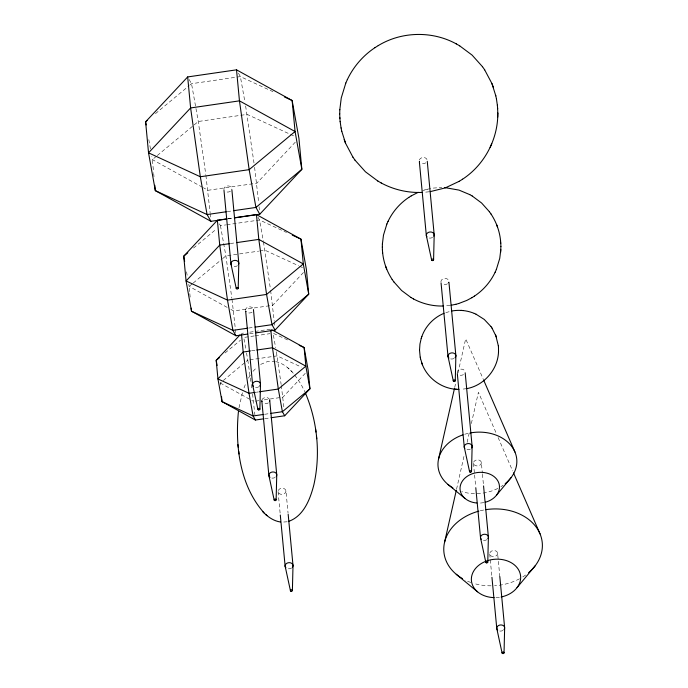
<?xml version="1.0" encoding="UTF-8"?>
<svg xmlns="http://www.w3.org/2000/svg" width="688" height="688" viewBox="0 0 688 688"><rect width="100%" height="100%" fill="white"/><g stroke="black" fill="none" stroke-linecap="round" stroke-linejoin="round"><path stroke-width="0.52" stroke-dasharray="3.44 2.58" d="M238.985 407.795L242.563 392.151M454.708 387.439L455.877 382.27M457.976 372.956L465.681 338.814L483.105 378.856M456.557 489.168L464.314 454.785M467.135 442.289L469.491 431.866M471.366 423.533L478.418 392.289L496.392 433.586M244.016 387.886L246.055 382.777M248.488 378.142L250.191 375.244M252.978 371.348L257.114 367.1M295.29 142.175L256.848 183.189L208 190.292L203.364 187.738M303.451 272.482L272.723 305.274L233.645 310.959L230.867 309.419M305.291 373.3L282.931 397.157L263.048 400.055M155.445 113.658L189.062 85.742M189.879 85.063L191.522 83.704L240.37 76.6L272.964 91.659M156.477 156.21L152.383 159.607L153.596 172.447M157.303 155.522L193.371 125.577M194.197 124.898L198.29 121.492L239.708 115.472M193.526 248.041L216.376 229.07M192.416 283.697L189.148 286.406L189.733 292.606M193.233 283.017L221.794 259.299M222.611 258.619L225.879 255.91L258.619 251.154M225.096 352.935L240.499 340.156M220.444 385.074L220.255 383.01L245.367 362.155M246.184 361.484L247.8 360.134L246.141 350.863M260.632 364.408L267.512 361.561L274.228 361.338M422.69 190.61L424.582 189.991M445.833 312.619L451.44 311.079M427.334 189.234L433.096 188.099L441.791 187.489M424.53 190.008L427.386 189.217M287.154 521.779L281.839 522.158M466.645 388.643L460.874 389.339M240.766 115.317L247.138 114.389L294.12 136.086M227.264 211.612L232.578 210.838M227.952 218.732L233.232 217.958M227.926 218.844L233.232 218.07M219.438 223.875L220.461 225.681L225.741 224.916M226.799 224.761L255.308 220.616M256.366 220.461L259.539 219.997L286.509 232.458M230.291 243.543L235.571 242.778M259.677 251L264.957 250.226L298.669 265.8M248.755 328.047L254.035 327.282M241.428 333.405L243.526 333.095M249.804 332.184L253.992 331.573M255.042 331.427L270.737 329.139M249.718 333.775L254.999 333.001M254.199 335.942L243.733 337.464L245.951 349.831M255.248 335.787L269.902 333.663M251.567 350.794L256.796 350.037M249.89 359.833L277.109 355.877L301.378 367.082M256.34 392.229L258.43 391.928M258.86 400.657L253.623 401.422L251.774 400.399M264.588 414.296L268.776 413.686M264.803 418.665L270.04 417.9M429.149 191.78L424.333 192.262M450.124 305.429L444.336 305.988M275.63 361.604C282.854 363.092 288.848 368.046 293.518 373.532M299.633 266.247L302.522 267.58M287.61 339.932L273.041 333.207L275.63 347.629M202.435 187.231L152.383 159.607L151.816 156.46M227.152 307.373L189.148 286.406L188.589 283.275M220.255 383.01L250.845 399.883M287.722 367.702L289.08 369M290.62 370.454L292.185 371.941M294.765 375.089L300.905 384.05L304.818 391.653M238.444 73.212L240.37 76.6L244.885 101.79M189.123 79.473L191.522 83.704L198.29 121.492L205.764 174.417M258 217.288L259.539 219.997L263.272 240.852M498.103 437.516L512.655 470.953M245.633 105.995L254.01 163.082M263.461 241.892L270.479 289.399M276.37 351.757L281.143 384.454M220.461 225.681L225.879 255.91L231.856 298.257M186.534 271.812L187.463 277.023M148.806 139.664L150.5 149.115M254.603 167.313L258.662 202.444M270.633 290.456L274.185 320.78M281.289 385.512L283.912 407.494M247.8 360.134L251.086 383.422M251.232 384.48L251.98 389.778M252.582 394.009L254.895 414.864M232.002 299.314L235.305 328.529M205.91 175.474L210.124 212.755M497.605 553.221A3.956 3.07 -5.4 0 1 491.929 556.394A3.956 3.07 -5.4 0 1 491.473 551.105A3.956 3.07 -5.4 0 1 497.605 553.221L499.815 576.621M481.342 462.534A3.956 3.07 -5.4 0 1 475.666 465.707A3.956 3.07 -5.4 0 1 475.219 460.418A3.956 3.07 -5.4 0 1 481.342 462.534L482.348 473.172M482.451 474.23L483.458 484.868M489.727 553.926L491.843 576.26M473.473 463.239L474.479 473.869M474.582 474.935L475.683 486.631M274.288 321.812L274.77 326.989M259.066 206.727L259.376 209.935M285.959 490.94A3.956 3.07 -5.4 0 1 280.283 494.113A3.956 3.07 -5.4 0 1 279.827 488.824A3.956 3.07 -5.4 0 1 285.959 490.94L288.074 513.274M278.09 491.645L280.197 513.979M235.399 329.569L235.7 332.665M210.227 213.822L210.528 217.038M189.836 293.647L190.223 297.784M153.691 173.514L154 176.721M291.635 567.97A3.956 3.07 -5.4 0 1 287.154 568.494M525.632 575.005A49.398 38.339 -5.4 0 1 522.201 577.275M519.535 578.797A49.398 38.339 -5.4 0 1 494.595 585.703M491.077 585.823A49.398 38.339 -5.4 0 1 473.98 583.493M470.79 582.461A49.398 38.339 -5.4 0 1 465.243 580.113M480.276 510.763A49.398 38.339 -5.4 0 1 484.567 509.86M499.402 597.287A24.699 19.169 -5.4 0 1 495.893 597.597M503.048 630.397A3.956 3.07 -5.4 0 1 498.8 630.776M503.091 485.246A39.517 30.668 -5.4 0 1 500.89 486.691M497.777 488.437A39.517 30.668 -5.4 0 1 461.7 491.653M464.692 434.274A39.517 30.668 -5.4 0 1 469.216 433.139M483.853 502.575A19.763 15.334 -5.4 0 1 478.246 503.074M486.794 539.71A3.956 3.07 -5.4 0 1 482.537 540.089M275.157 477.429A3.956 3.07 -5.4 0 1 270.9 477.807M268.337 402.841A3.956 3.07 -5.4 0 1 263.169 403.013M261.99 399.866A3.956 3.07 -5.4 0 1 265.929 397.526A3.956 3.07 -5.4 0 1 269.627 399.823M258.894 386.742A3.956 3.07 -5.4 0 1 254.637 387.12M252.075 312.154A3.956 3.07 -5.4 0 1 247.603 312.679M245.599 310.486A3.956 3.07 -5.4 0 1 248.557 306.968A3.956 3.07 -5.4 0 1 253.21 308.714M237.437 265.671A3.956 3.07 -5.4 0 1 232.965 266.196M224.039 189.991A3.956 3.07 -5.4 0 1 227.573 185.941A3.956 3.07 -5.4 0 1 231.736 189.303M230.403 191.23A3.956 3.07 -5.4 0 1 225.234 191.402M454.046 358.465A3.956 3.07 -5.4 0 1 449.78 358.603M447.467 283.74A3.956 3.07 -5.4 0 1 442.986 284.264M440.982 282.071A3.956 3.07 -5.4 0 1 444.491 278.468A3.956 3.07 -5.4 0 1 448.834 281.151M457.357 373.188A3.956 3.07 -5.4 0 1 460.754 369.155A3.956 3.07 -5.4 0 1 465.088 372.285M463.497 374.573A3.956 3.07 -5.4 0 1 458.346 374.461M470.308 449.152A3.956 3.07 -5.4 0 1 466.043 449.298M432.606 237.412A3.956 3.07 -5.4 0 1 428.349 237.79M419.362 160.063A3.956 3.07 -5.4 0 1 423.937 157.543A3.956 3.07 -5.4 0 1 427.119 160.897M425.786 162.824A3.956 3.07 -5.4 0 1 420.617 162.996"/><path stroke-width="1.03" d="M419.525 350.132L419.955 344.026L421.245 338.315M498.482 347.38L498.516 351.809M462.439 179.293C484.421 164.982 498.146 139.114 497.794 112.909M497.708 117.184L497.802 113.331M238.203 288.16A0.989 0.765 -5.4 0 0 236.663 287.636A0.989 0.765 -5.4 0 0 236.784 288.96A0.989 0.765 -5.4 0 0 238.203 288.16L238.805 263.47M259.875 409.179L260.485 384.394M276.137 499.866L276.739 475.081M292.391 590.562L293.002 565.768M433.586 259.849L434.188 235.064M455.258 380.774L455.869 355.98M471.521 471.461L472.123 446.667M487.775 562.148L488.385 537.362M504.037 652.843L504.639 628.049M339.803 109.788L341.265 97.92L345.815 83.024M382.39 244.025L383.483 235.124L386.897 223.953M500.83 249.512L499.737 258.413L496.323 269.576M498.516 351.766C497.992 369.258 484.103 385.598 466.645 388.643M500.615 252.479L500.89 246.442M339.82 109.547L339.726 113.976M382.399 243.853L382.339 247.164M238.426 411.613C235.012 446.478 240.009 485.805 264.054 512.887M438.6 458.827L454.476 388.471M444.568 542.29L456.325 490.209M421.83 336.57C425.502 326.138 433.793 317.478 444.027 313.307M421.219 338.393L421.856 336.475M347.32 79.645C353.426 66.693 363.144 55.487 375.08 47.592M388.032 221.416C392.607 211.706 399.9 203.304 408.853 197.379M490.131 147.395L491.765 143.715M474.367 296.158C483.32 290.233 490.613 281.831 495.188 272.113M345.754 83.171L347.388 79.481M386.854 224.064L388.084 221.304M495.136 272.233L496.366 269.472M496.581 495.093L511.055 477.67M517.041 587.629L535.135 565.854M234.29 217.915L259.78 214.209L301.851 169.317L298.919 138.305L292.142 100.517L236.526 69.832L187.678 76.936L145.607 121.819L148.539 152.839L155.316 190.628L210.932 221.312L226.859 218.999M226.894 218.887L217.382 220.263L183.73 256.177L186.078 280.988L191.496 311.217L235.993 335.77L247.611 334.076M239.992 334.944L216.187 360.34L217.95 378.95L222.009 401.62L255.386 420.033L263.753 418.811M256.056 332.854L275.062 330.085L308.723 294.172L306.375 269.361L300.957 239.132L256.461 214.587L235.339 217.657M271.081 417.745L284.694 415.767L309.935 388.832L308.172 370.221L304.113 347.552L271.665 329.655M147.249 120.46L145.607 121.819L146.174 124.975M187.807 252.788L183.73 256.177L184.659 261.388M219.429 357.648L216.187 360.34L217.116 365.491M378.228 45.614C401.586 31.356 432.382 30.702 456.333 43.92M411.209 195.891L418.218 192.322M430.112 191.66L445.222 187.919L459.292 181.271M458.638 303.546L466.774 300.432L472.011 297.637M374.951 47.678L378.366 45.52M408.749 197.439L411.312 195.831M459.154 181.357L462.568 179.207M471.908 297.706L474.471 296.089M288.453 521.444C303.718 516.224 310.193 499.101 313.874 484.791C320.608 454.484 317.615 421.959 305.541 393.355M451.079 305.266L455.886 304.294M455.826 304.311L458.69 303.528M451.44 311.079C459.085 309.583 467.152 310.408 474.333 313.436M226.206 211.766L207.088 214.544L155.316 190.628L154.809 185.278M233.636 210.683L255.936 207.441L301.851 169.317L295.075 131.537L292.142 100.517L284.471 96.974M229.233 243.698L219.73 245.083L186.078 280.988L227.496 300.123L266.574 294.438L303.305 263.943L300.957 239.132L292.288 235.124M236.629 242.623L258.808 239.398L303.305 263.943L308.723 294.172L271.992 324.667L255.093 327.127M247.706 328.202L232.914 330.352L191.496 311.217L191.204 308.121M250.518 350.949L243.191 352.015L217.95 378.95L249.013 393.295L255.291 392.384M256.796 350.037L272.5 347.75L305.868 366.162L309.935 388.832L282.39 411.708L270.874 413.385M259.479 391.773L278.322 389.038L305.868 366.162L304.113 347.552L299.254 345.307M263.547 414.443L253.081 415.965L222.009 401.62L221.519 396.451M422.398 192.399C408.139 193.053 393.742 189.759 381.186 182.965M443.373 306.005C432.993 306.349 422.561 303.838 413.428 298.91M421.718 362.851C426.895 378.391 442.556 389.563 458.939 389.382M444.689 187.566L458.973 190.094L469.792 194.627M463.015 310.546L461.08 310.4M455.026 389.176L456.995 389.331M280.437 521.994C273.334 520.962 267.288 516.507 262.489 511.39M476.019 314.192L484.24 319.421L490.914 326.508M474.247 313.401L476.096 314.227M459.567 45.769L472.08 55.092L482.512 66.727M472.209 196.011L481.6 203.003L489.417 211.732M355.008 160.158L365.44 171.785L377.953 181.116M393.803 281.805L401.62 290.525L411.011 297.526M456.196 43.843L459.696 45.838M469.689 194.566L472.312 196.063M377.824 181.039L381.324 183.034M410.908 297.465L413.531 298.962M447.931 484.404L465.011 498.456M456.23 574.274L477.584 591.835M265.594 514.332L266.953 515.63M484.627 69.763L491.954 83.618L495.807 95.864M491.008 214.011C496.28 221.966 499.626 231.22 500.572 240.723M341.755 131.227L345.565 143.267L352.892 157.113M382.648 252.814C383.594 262.317 386.94 271.562 392.212 279.526M491.972 328.021L496.366 336.879M482.417 66.59L484.713 69.884M489.349 211.629L491.077 214.097M490.862 326.439L492.023 328.09M352.806 156.993L355.103 160.287M392.143 279.431L393.871 281.908M259.78 214.209L255.936 207.441L249.159 169.652L239.458 100.852L236.526 69.832M275.062 330.085L271.992 324.667L266.574 294.438L258.808 239.398L256.461 214.587M210.932 221.312L207.088 214.544L200.32 176.756L190.61 107.947L187.678 76.936M284.694 415.767L282.39 411.708L278.322 389.038L272.5 347.75L270.84 330.18M235.993 335.77L232.914 330.352L227.496 300.123L219.73 245.083L217.382 220.263M255.386 420.033L253.081 415.965L249.013 393.295L243.191 352.015L241.531 334.437M483.526 379.828L514.977 452.093M513.506 472.914L540.037 533.888M491.954 83.618L493.365 87.324M496.512 224.4L497.562 227.186M345.565 143.267L344.155 139.552M385.676 266.402L386.708 269.137M422.423 364.717L420.514 358.629M495.644 334.961L498.344 345.806M426.345 235.597L431.625 259.987M448.026 356.513L453.297 380.903M464.28 447.209L469.56 471.59M480.542 537.896L485.814 562.285M496.796 628.583L502.077 652.972M420.549 358.809L420.205 357.184M230.962 264.003L236.242 288.392M252.642 384.927L257.914 409.317M268.896 475.614L274.177 500.004M285.159 566.301L290.431 590.691M496.426 98.797L497.381 105.384M341.085 128.037L340.139 121.501M495.747 95.555L496.452 98.952M341.067 127.925L341.773 131.322M420.187 357.063L419.517 350.029M315.62 429.321L315.947 432.047M316.411 435.986L316.738 438.72M237.928 444.611L238.254 447.346M238.719 451.285L239.046 454.011M499.815 576.621L504.639 627.662M483.561 485.934L488.385 536.975M491.946 577.327L496.77 628.368M465.191 372.905L472.123 446.288M475.786 487.697L480.508 537.681M448.929 282.218L455.869 355.601M457.314 373.61L464.254 446.985M441.06 282.923L447.991 356.298M427.257 161.302L434.188 234.677M419.379 161.998L426.319 235.382M288.177 514.34L293.002 565.39M269.705 400.253L276.739 474.694M280.3 515.045L285.124 566.086M253.451 309.566L260.485 384.007M261.836 400.958L268.87 475.399M245.676 311.329L252.608 384.712M231.873 189.707L238.805 263.083M223.996 190.413L230.936 263.788M497.622 108.291L497.802 113.099M500.752 242.907L500.89 246.51M382.468 250.63L382.408 249.839M339.898 118.594L339.829 117.528M497.364 105.169L497.656 108.704M500.563 240.568L500.778 243.217M498.344 345.746L498.482 347.44M382.442 250.32L382.657 252.969M339.863 118.173L340.156 121.707M382.416 249.882L382.33 247.026M339.717 113.787L339.829 117.596M285.89 567.686A3.956 3.07 -5.4 0 1 286.285 563.661A3.956 3.07 -5.4 0 1 291.445 563.197A3.956 3.07 -5.4 0 1 292.512 567.093M485.719 509.67A49.398 38.339 -5.4 0 1 536.889 528.1A49.398 38.339 -5.4 0 1 528.599 572.683M462.405 578.591A49.398 38.339 -5.4 0 1 444.646 541.955A49.398 38.339 -5.4 0 1 478.857 511.132M494.13 597.605A24.699 19.169 -5.4 0 1 474.428 569.913A24.699 19.169 -5.4 0 1 515.828 566.215A24.699 19.169 -5.4 0 1 501.131 596.978M497.708 630.131A3.956 3.07 -5.4 0 1 497.863 625.994A3.956 3.07 -5.4 0 1 503.16 625.521A3.956 3.07 -5.4 0 1 504.012 629.572M470.136 432.958A39.517 30.668 -5.4 0 1 512.345 447.312A39.517 30.668 -5.4 0 1 505.164 483.681M452.867 487.861A39.517 30.668 -5.4 0 1 438.385 459.825A39.517 30.668 -5.4 0 1 462.929 434.85M476.853 503.005A19.763 15.334 -5.4 0 1 462.723 480.585A19.763 15.334 -5.4 0 1 495.317 477.678A19.763 15.334 -5.4 0 1 485.221 502.257M481.273 539.272A3.956 3.07 -5.4 0 1 481.669 535.247A3.956 3.07 -5.4 0 1 486.829 534.791A3.956 3.07 -5.4 0 1 487.895 538.687M270.006 477.317A3.956 3.07 -5.4 0 1 269.773 473.189A3.956 3.07 -5.4 0 1 275.037 472.424A3.956 3.07 -5.4 0 1 276.258 476.406M269.705 400.691A3.956 3.07 -5.4 0 1 269.619 401.13M261.973 401.594A3.956 3.07 -5.4 0 1 261.827 400.734M253.554 386.467A3.956 3.07 -5.4 0 1 253.769 382.279A3.956 3.07 -5.4 0 1 259.144 381.952A3.956 3.07 -5.4 0 1 259.694 386.097M246.037 311.501A3.956 3.07 -5.4 0 1 245.917 311.311M231.538 265.207A3.956 3.07 -5.4 0 1 234.608 260.382A3.956 3.07 -5.4 0 1 238.452 264.596M448.937 358.061A3.956 3.07 -5.4 0 1 449.152 353.873A3.956 3.07 -5.4 0 1 454.527 353.537A3.956 3.07 -5.4 0 1 455.078 357.683M448.585 282.458A3.956 3.07 -5.4 0 1 448.473 282.665M464.856 448.413A3.956 3.07 -5.4 0 1 465.552 444.457A3.956 3.07 -5.4 0 1 470.644 444.138A3.956 3.07 -5.4 0 1 471.641 447.991M426.921 236.801A3.956 3.07 -5.4 0 1 429.991 231.976A3.956 3.07 -5.4 0 1 433.836 236.182M419.422 161.577A3.956 3.07 -5.4 0 1 419.362 161.37M190.61 107.947L148.539 152.839L200.32 176.756L249.159 169.652L295.075 131.537L239.458 100.852L190.61 107.947M290.972 591.259A0.989 0.765 -5.4 0 0 292.391 590.459A0.989 0.765 -5.4 0 0 290.861 589.934A0.989 0.765 -5.4 0 0 290.972 591.259M502.618 653.54A0.989 0.765 -5.4 0 0 504.037 652.74A0.989 0.765 -5.4 0 0 502.498 652.215A0.989 0.765 -5.4 0 0 502.618 653.54M486.356 562.844A0.989 0.765 -5.4 0 0 487.775 562.053A0.989 0.765 -5.4 0 0 486.244 561.52A0.989 0.765 -5.4 0 0 486.356 562.844M274.718 500.563A0.989 0.765 -5.4 0 0 276.137 499.772A0.989 0.765 -5.4 0 0 274.598 499.247A0.989 0.765 -5.4 0 0 274.718 500.563M258.456 409.876A0.989 0.765 -5.4 0 0 259.875 409.085A0.989 0.765 -5.4 0 0 258.344 408.552A0.989 0.765 -5.4 0 0 258.456 409.876M453.839 381.47A0.989 0.765 -5.4 0 0 455.258 380.67A0.989 0.765 -5.4 0 0 453.727 380.146A0.989 0.765 -5.4 0 0 453.839 381.47M470.102 472.157A0.989 0.765 -5.4 0 0 471.521 471.366A0.989 0.765 -5.4 0 0 469.981 470.833A0.989 0.765 -5.4 0 0 470.102 472.157M432.167 260.546A0.989 0.765 -5.4 0 0 433.586 259.754A0.989 0.765 -5.4 0 0 432.047 259.221A0.989 0.765 -5.4 0 0 432.167 260.546"/></g></svg>
